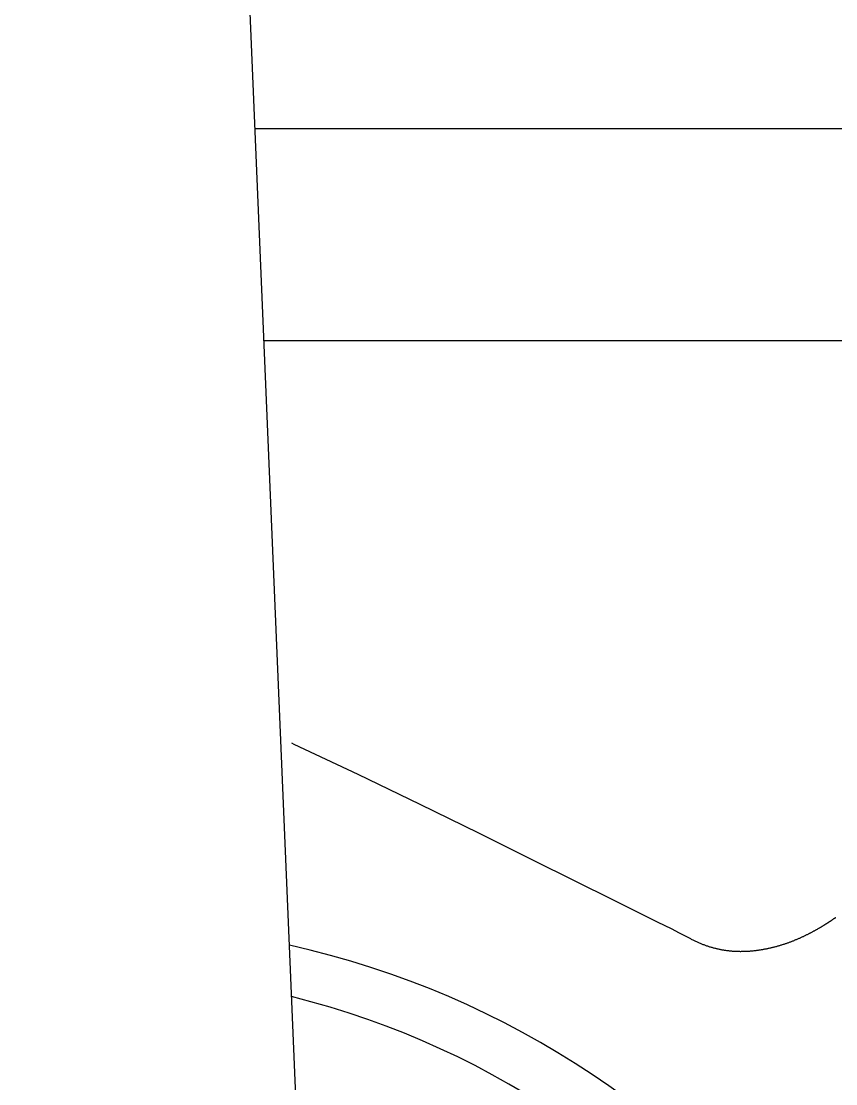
# Model space of a CAD drawing. Header units: millimetres. Extents: x -390 to 2317, y 0 to 1124.
# Drawn here: x 590.1 to 636.2, y 321.4 to 381.5 of the extents above; entities that cross this region are included whole.
import ezdxf

# ---------------------------------------------------------------- set-up
doc = ezdxf.new("R2010")
doc.units = ezdxf.units.MM
doc.layers.add('ceco.net 102 chopper', color=7, linetype='Continuous')

msp = doc.modelspace()

# ---------------------------------------------------------------- linework, layer by layer
at = {"layer": 'ceco.net 102 chopper'}
for p, q in [((603.361, 375.441), (659.004, 375.441)), ((605.434, 340.66), (605.565, 340.599)), ((605.565, 340.599), (609.175, 338.887)), ((609.175, 338.887), (612.696, 337.186)), ((612.696, 337.186), (616.011, 335.564)), ((616.011, 335.564), (618.999, 334.087)), ((618.999, 334.087), (621.542, 332.823)), ((621.542, 332.823), (623.553, 331.822)), ((623.553, 331.822), (625.071, 331.066)), ((625.071, 331.066), (626.167, 330.52)), ((636.195, 330.762), (636.207, 330.77)), ((636.207, 330.77), (636.219, 330.777)), ((636.219, 330.777), (636.231, 330.785)), ((626.167, 330.52), (626.91, 330.148)), ((635.24, 330.154), (635.266, 330.169)), ((635.266, 330.169), (635.292, 330.183)), ((635.292, 330.183), (635.317, 330.198)), ((635.317, 330.198), (635.342, 330.213)), ((635.342, 330.213), (635.366, 330.227)), ((635.366, 330.227), (635.39, 330.241)), ((635.39, 330.241), (635.414, 330.255)), ((635.414, 330.255), (635.437, 330.27)), ((635.437, 330.27), (635.46, 330.283)), ((635.46, 330.283), (635.483, 330.297)), ((635.483, 330.297), (635.505, 330.311)), ((635.505, 330.311), (635.527, 330.324)), ((635.527, 330.324), (635.549, 330.337)), ((635.549, 330.337), (635.57, 330.35)), ((635.57, 330.35), (635.591, 330.363)), ((635.591, 330.363), (635.611, 330.376)), ((635.611, 330.376), (635.631, 330.389)), ((635.631, 330.389), (635.651, 330.401)), ((635.651, 330.401), (635.67, 330.413)), ((635.67, 330.413), (635.689, 330.426)), ((635.689, 330.426), (635.708, 330.437)), ((635.708, 330.437), (635.726, 330.449)), ((635.726, 330.449), (635.744, 330.461)), ((635.744, 330.461), (635.761, 330.472)), ((635.761, 330.472), (635.779, 330.484)), ((635.779, 330.484), (635.796, 330.495)), ((635.796, 330.495), (635.812, 330.506)), ((635.812, 330.506), (635.829, 330.516)), ((635.829, 330.516), (635.845, 330.527)), ((635.845, 330.527), (635.861, 330.538)), ((635.861, 330.538), (635.876, 330.548)), ((635.876, 330.548), (635.892, 330.558)), ((635.892, 330.558), (635.907, 330.568)), ((635.907, 330.568), (635.922, 330.578)), ((635.922, 330.578), (635.936, 330.588)), ((635.936, 330.588), (635.951, 330.598)), ((635.951, 330.598), (635.965, 330.608)), ((635.965, 330.608), (635.979, 330.617)), ((635.979, 330.617), (635.993, 330.627)), ((635.993, 330.627), (636.006, 330.636)), ((636.006, 330.636), (636.02, 330.645)), ((636.02, 330.645), (636.033, 330.654)), ((636.033, 330.654), (636.046, 330.663)), ((636.046, 330.663), (636.059, 330.672)), ((636.059, 330.672), (636.072, 330.68)), ((636.072, 330.68), (636.085, 330.689)), ((636.085, 330.689), (636.097, 330.697)), ((636.097, 330.697), (636.11, 330.706)), ((636.11, 330.706), (636.122, 330.714)), ((636.122, 330.714), (636.135, 330.722)), ((636.135, 330.722), (636.147, 330.73)), ((636.147, 330.73), (636.159, 330.738)), ((636.159, 330.738), (636.171, 330.746)), ((636.171, 330.746), (636.183, 330.754)), ((636.183, 330.754), (636.195, 330.762)), ((626.91, 330.148), (627.373, 329.916)), ((627.373, 329.916), (627.625, 329.789)), ((627.625, 329.789), (627.738, 329.73)), ((627.738, 329.73), (627.782, 329.706)), ((627.782, 329.706), (627.816, 329.687)), ((627.816, 329.687), (627.852, 329.667)), ((627.852, 329.667), (627.889, 329.647)), ((627.889, 329.647), (627.928, 329.626)), ((627.928, 329.626), (627.967, 329.605)), ((627.967, 329.605), (628.007, 329.584)), ((628.007, 329.584), (628.048, 329.562)), ((628.048, 329.562), (628.09, 329.541)), ((634.048, 329.557), (634.084, 329.572)), ((634.084, 329.572), (634.119, 329.587)), ((634.119, 329.587), (634.155, 329.603)), ((634.155, 329.603), (634.19, 329.618)), ((634.19, 329.618), (634.225, 329.634)), ((634.225, 329.634), (634.259, 329.65)), ((634.259, 329.65), (634.294, 329.665)), ((634.294, 329.665), (634.328, 329.681)), ((634.328, 329.681), (634.362, 329.697)), ((634.362, 329.697), (634.396, 329.713)), ((634.396, 329.713), (634.43, 329.729)), ((634.43, 329.729), (634.463, 329.745)), ((634.463, 329.745), (634.497, 329.761)), ((634.497, 329.761), (634.53, 329.777)), ((634.53, 329.777), (634.562, 329.793)), ((634.562, 329.793), (634.595, 329.809)), ((634.595, 329.809), (634.627, 329.825)), ((634.627, 329.825), (634.659, 329.841)), ((634.659, 329.841), (634.691, 329.857)), ((634.691, 329.857), (634.722, 329.873)), ((634.722, 329.873), (634.753, 329.889)), ((634.753, 329.889), (634.784, 329.905)), ((634.784, 329.905), (634.815, 329.921)), ((634.815, 329.921), (634.846, 329.937)), ((634.846, 329.937), (634.876, 329.952)), ((634.876, 329.952), (634.906, 329.968)), ((634.906, 329.968), (634.935, 329.984)), ((634.935, 329.984), (634.964, 330)), ((634.964, 330), (634.993, 330.016)), ((634.993, 330.016), (635.022, 330.031)), ((635.022, 330.031), (635.051, 330.047)), ((635.051, 330.047), (635.079, 330.062)), ((635.079, 330.062), (635.106, 330.078)), ((635.106, 330.078), (635.134, 330.093)), ((635.134, 330.093), (635.161, 330.108)), ((635.161, 330.108), (635.188, 330.124)), ((635.188, 330.124), (635.214, 330.139)), ((635.214, 330.139), (635.24, 330.154)), ((628.09, 329.541), (628.131, 329.52)), ((628.131, 329.52), (628.172, 329.499)), ((628.172, 329.499), (628.214, 329.479)), ((628.214, 329.479), (628.255, 329.459)), ((628.255, 329.459), (628.297, 329.439)), ((628.297, 329.439), (628.339, 329.42)), ((628.339, 329.42), (628.38, 329.401)), ((628.38, 329.401), (628.422, 329.382)), ((628.422, 329.382), (628.464, 329.363)), ((628.464, 329.363), (628.505, 329.345)), ((628.505, 329.345), (628.547, 329.327)), ((628.547, 329.327), (628.588, 329.31)), ((628.588, 329.31), (628.63, 329.293)), ((628.63, 329.293), (628.672, 329.276)), ((628.672, 329.276), (628.713, 329.26)), ((628.713, 329.26), (628.755, 329.244)), ((628.755, 329.244), (628.796, 329.229)), ((628.796, 329.229), (628.838, 329.213)), ((628.838, 329.213), (628.879, 329.198)), ((628.879, 329.198), (628.921, 329.184)), ((628.921, 329.184), (628.962, 329.17)), ((628.962, 329.17), (629.004, 329.156)), ((629.004, 329.156), (629.045, 329.142)), ((629.045, 329.142), (629.087, 329.129)), ((629.087, 329.129), (629.128, 329.116)), ((629.128, 329.116), (629.169, 329.104)), ((629.169, 329.104), (629.211, 329.092)), ((629.211, 329.092), (629.252, 329.08)), ((629.252, 329.08), (629.293, 329.069)), ((629.293, 329.069), (629.335, 329.058)), ((629.335, 329.058), (629.376, 329.047)), ((629.376, 329.047), (629.417, 329.036)), ((629.417, 329.036), (629.459, 329.026)), ((629.459, 329.026), (629.5, 329.017)), ((629.5, 329.017), (629.541, 329.007)), ((629.541, 329.007), (629.582, 328.998)), ((629.582, 328.998), (629.624, 328.989)), ((629.624, 328.989), (629.665, 328.981)), ((629.665, 328.981), (629.706, 328.972)), ((629.706, 328.972), (629.747, 328.965)), ((629.747, 328.965), (629.788, 328.957)), ((631.977, 328.955), (632.018, 328.962)), ((632.018, 328.962), (632.059, 328.968)), ((632.059, 328.968), (632.1, 328.975)), ((632.1, 328.975), (632.141, 328.983)), ((632.141, 328.983), (632.182, 328.99)), ((632.182, 328.99), (632.223, 328.998)), ((632.223, 328.998), (632.264, 329.005)), ((632.264, 329.005), (632.305, 329.014)), ((632.305, 329.014), (632.346, 329.022)), ((632.346, 329.022), (632.386, 329.03)), ((632.386, 329.03), (632.427, 329.039)), ((632.427, 329.039), (632.468, 329.048)), ((632.468, 329.048), (632.508, 329.057)), ((632.508, 329.057), (632.549, 329.066)), ((632.549, 329.066), (632.589, 329.075)), ((632.589, 329.075), (632.629, 329.085)), ((632.629, 329.085), (632.669, 329.095)), ((632.669, 329.095), (632.71, 329.105)), ((632.71, 329.105), (632.75, 329.115)), ((632.75, 329.115), (632.79, 329.125)), ((632.79, 329.125), (632.83, 329.136)), ((632.83, 329.136), (632.869, 329.146)), ((632.869, 329.146), (632.909, 329.157)), ((632.909, 329.157), (632.949, 329.168)), ((632.949, 329.168), (632.988, 329.179)), ((632.988, 329.179), (633.028, 329.191)), ((633.028, 329.191), (633.067, 329.202)), ((633.067, 329.202), (633.107, 329.214)), ((633.107, 329.214), (633.146, 329.226)), ((633.146, 329.226), (633.185, 329.238)), ((633.185, 329.238), (633.224, 329.25)), ((633.224, 329.25), (633.263, 329.263)), ((633.263, 329.263), (633.301, 329.275)), ((633.301, 329.275), (633.34, 329.288)), ((633.34, 329.288), (633.378, 329.301)), ((633.378, 329.301), (633.417, 329.314)), ((633.417, 329.314), (633.455, 329.327)), ((633.455, 329.327), (633.493, 329.34)), ((633.493, 329.34), (633.531, 329.354)), ((633.531, 329.354), (633.569, 329.368)), ((633.569, 329.368), (633.607, 329.381)), ((633.607, 329.381), (633.644, 329.395)), ((633.644, 329.395), (633.682, 329.409)), ((633.682, 329.409), (633.719, 329.424)), ((633.719, 329.424), (633.756, 329.438)), ((633.756, 329.438), (633.793, 329.452)), ((633.793, 329.452), (633.83, 329.467)), ((633.83, 329.467), (633.867, 329.482)), ((633.867, 329.482), (633.903, 329.496)), ((633.903, 329.496), (633.94, 329.511)), ((633.94, 329.511), (633.976, 329.526)), ((633.976, 329.526), (634.012, 329.541)), ((634.012, 329.541), (634.048, 329.557)), ((629.788, 328.957), (629.83, 328.95)), ((629.83, 328.95), (629.871, 328.943)), ((629.871, 328.943), (629.912, 328.936)), ((629.912, 328.936), (629.953, 328.93)), ((629.953, 328.93), (629.994, 328.924)), ((629.994, 328.924), (630.036, 328.918)), ((630.036, 328.918), (630.077, 328.913)), ((630.077, 328.913), (630.118, 328.908)), ((630.118, 328.908), (630.159, 328.903)), ((630.159, 328.903), (630.2, 328.898)), ((630.2, 328.898), (630.242, 328.894)), ((630.242, 328.894), (630.283, 328.89)), ((630.283, 328.89), (630.324, 328.887)), ((630.324, 328.887), (630.365, 328.883)), ((630.365, 328.883), (630.407, 328.88)), ((630.407, 328.88), (630.448, 328.877)), ((630.448, 328.877), (630.489, 328.875)), ((630.489, 328.875), (630.53, 328.872)), ((630.53, 328.872), (630.571, 328.871)), ((630.571, 328.871), (630.613, 328.869)), ((630.613, 328.869), (630.654, 328.867)), ((630.654, 328.867), (630.695, 328.866)), ((630.695, 328.866), (630.737, 328.865)), ((630.737, 328.865), (630.778, 328.865)), ((630.778, 328.865), (630.819, 328.864)), ((630.819, 328.864), (630.86, 328.864)), ((630.86, 328.864), (630.902, 328.865)), ((630.902, 328.865), (630.943, 328.865)), ((630.943, 328.865), (630.984, 328.866)), ((630.984, 328.866), (631.026, 328.867)), ((631.026, 328.867), (631.067, 328.868)), ((631.067, 328.868), (631.109, 328.869)), ((631.109, 328.869), (631.15, 328.871)), ((631.15, 328.871), (631.191, 328.873)), ((631.191, 328.873), (631.233, 328.875)), ((631.233, 328.875), (631.274, 328.878)), ((631.274, 328.878), (631.316, 328.88)), ((631.316, 328.88), (631.357, 328.883)), ((631.357, 328.883), (631.398, 328.886)), ((631.398, 328.886), (631.44, 328.89)), ((631.44, 328.89), (631.481, 328.893)), ((631.481, 328.893), (631.523, 328.897)), ((631.523, 328.897), (631.564, 328.901)), ((631.564, 328.901), (631.605, 328.906)), ((631.605, 328.906), (631.647, 328.91)), ((631.647, 328.91), (631.688, 328.915)), ((631.688, 328.915), (631.73, 328.92)), ((631.73, 328.92), (631.771, 328.925)), ((631.771, 328.925), (631.812, 328.931)), ((631.812, 328.931), (631.853, 328.937)), ((631.853, 328.937), (631.895, 328.943)), ((631.895, 328.943), (631.936, 328.949)), ((631.936, 328.949), (631.977, 328.955))]:
    msp.add_line(p, q, dxfattribs=at)
for points in [[(607.233, 283.501), (600.2, 450.512)], [(667.138, 363.413), (603.868, 363.413)]]:
    msp.add_lwpolyline(points, dxfattribs=at)
for centre, radius, start, end in [((-132.428, 964.237), 867.967, 307.263976, 339.749024), ((594.303, 279.786), 50.637, 103.48079, 77.44787), ((593.841, 279.786), 47.936, 103.86059, 76.0093)]:
    msp.add_arc(centre, radius, start, end, dxfattribs=at)

doc.saveas('drawing.dxf')
